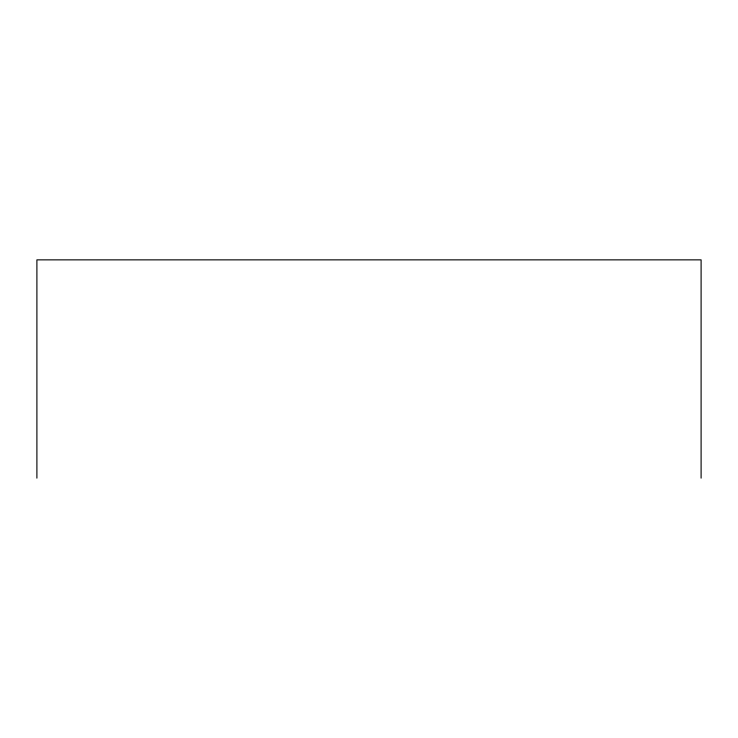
<?xml version="1.0" encoding="UTF-8"?>
<svg xmlns="http://www.w3.org/2000/svg" width="738" height="738" viewBox="0 0 738 738"><rect width="100%" height="100%" fill="white"/><g stroke="black" fill="none" stroke-linecap="round" stroke-linejoin="round"><path stroke-width="1.11" d="M701.1 478.141L701.1 259.859L36.9 259.859L36.9 478.141"/></g></svg>
